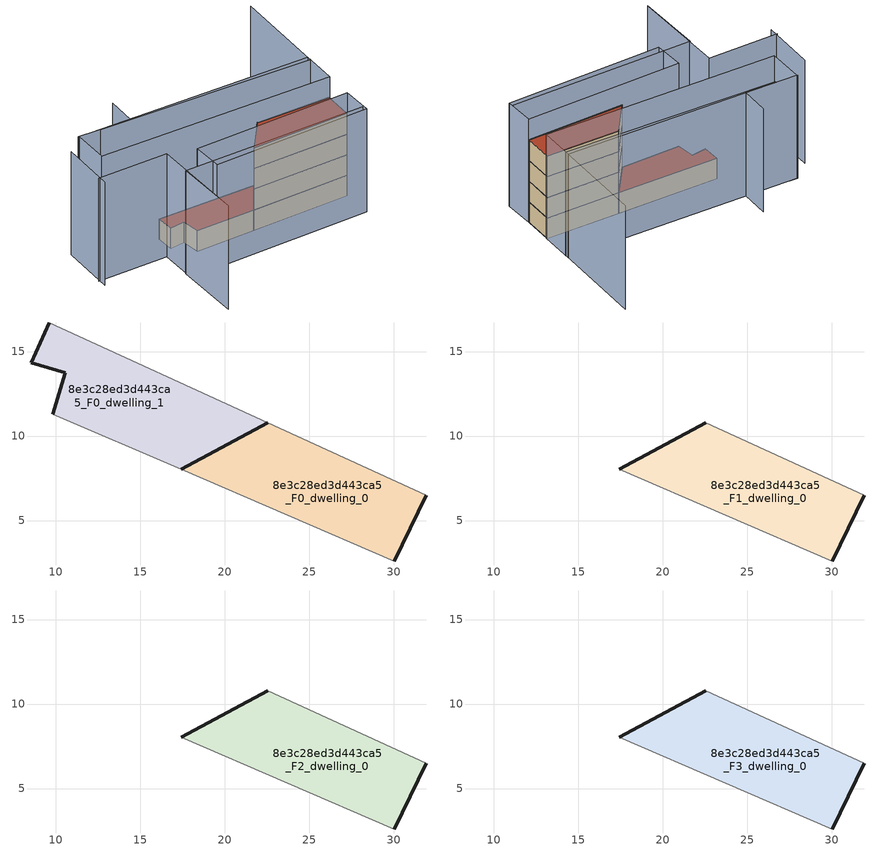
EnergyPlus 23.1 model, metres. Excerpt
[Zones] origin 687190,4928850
8e3c28ed3d443ca5_F0_dwelling_0
 floor ground (EU_floor_Construction): 30.05,2.61 31.93,6.5 22.56,10.78 17.43,8.03 z0
 wall outside (EU_wall_Construction): 31.93,6.5 30.05,2.61 / 17.43,8.03 22.56,10.78 z0:3
 wall adiabatic (EU_wall_Construction): 30.05,2.61 17.43,8.03 / 22.56,10.78 31.93,6.5 z0:3
8e3c28ed3d443ca5_F0_dwelling_1
 floor ground (EU_floor_Construction): 22.56,10.78 9.61,16.69 8.56,14.35 10.57,13.74 9.83,11.29 17.43,8.03 z0
 wall outside (EU_wall_Construction): 9.83,11.29 10.57,13.74 8.56,14.35 9.61,16.69 / 22.56,10.78 17.43,8.03 z0:3
 wall adiabatic (EU_wall_Construction): 9.61,16.69 22.56,10.78 / 17.43,8.03 9.83,11.29 z0:3
 roof outside (EU_roof_Construction): 22.56,10.78 17.43,8.03 9.83,11.29 10.57,13.74 8.56,14.35 9.61,16.69 z3
8e3c28ed3d443ca5_F1_dwelling_0
 floor to 8e3c28ed3d443ca5_F0_dwelling_0 (EU_floor_Construction): 30.05,2.61 31.93,6.5 22.56,10.78 17.43,8.03 z3
 wall outside (EU_wall_Construction): 17.43,8.03 22.56,10.78 / 31.93,6.5 30.05,2.61 z3:6
 wall adiabatic (EU_wall_Construction): 30.05,2.61 17.43,8.03 / 22.56,10.78 31.93,6.5 z3:6
8e3c28ed3d443ca5_F2_dwelling_0
 floor to 8e3c28ed3d443ca5_F1_dwelling_0 (EU_floor_Construction): 30.05,2.61 31.93,6.5 22.56,10.78 17.43,8.03 z6
 wall outside (EU_wall_Construction): 17.43,8.03 22.56,10.78 / 31.93,6.5 30.05,2.61 z6:9
 wall adiabatic (EU_wall_Construction): 30.05,2.61 17.43,8.03 / 22.56,10.78 31.93,6.5 z6:9
8e3c28ed3d443ca5_F3_dwelling_0
 floor to 8e3c28ed3d443ca5_F2_dwelling_0 (EU_floor_Construction): 30.05,2.61 31.93,6.5 22.56,10.78 17.43,8.03 z9
 wall outside (EU_wall_Construction): 17.43,8.03 22.56,10.78 / 31.93,6.5 30.05,2.61 z9:12
 wall adiabatic (EU_wall_Construction): 30.05,2.61 17.43,8.03 / 22.56,10.78 31.93,6.5 z9:12
 roof outside (EU_roof_Construction): 31.93,6.5 30.05,2.61 17.43,8.03 22.56,10.78 z12
shading: 1.16,1.27 4.94,9.79 / 4.94,9.79 28.48,-0.64 / -2.15,17.83 6.84,13.76 / 6.84,13.76 1.2,1.29 / 0.95,23.83 -2.52,16.75 / 39.91,22.87 33.77,10.31 / 33.77,10.31 6.95,23.42 / 12.74,25.37 10.84,21.55 / 10.84,21.55 4.19,24.86 / 9.83,11.29 30.05,2.61 / 30.05,2.61 28.36,-1.32 / 28.36,-1.32 8.15,7.36 / 8.15,7.36 9.83,11.29 / 4.31,24.8 34.05,10.89 / 34.05,10.89 31.89,6.27 / 31.89,6.27 2.15,20.18 / 2.15,20.18 4.31,24.8 z0:15
[Building]
EU S2 Campaign: North Axis=0; Terrain=City; Solar Distribution=FullExterior
[Site:Location]
Bologna: Latitude=44.5; Longitude=11.25; Time Zone=1; Elevation=37
[SizingPeriod:WeatherFileDays]
AnnualSizingPeriod: Begin Month=1; Begin Day of Month=1; End Month=12; End Day of Month=31; Day of Week for Start Day=Monday; Use Weather File Daylight Saving Period=No; Use Weather File Rain and Snow Indicators=No
[MATERIAL]
EU_InternalMass_Material: Roughness=MediumRough; Thickness=0.1; Conductivity=1; Density=1800; Specific Heat=900; Thermal Absorptance=0.9; Solar Absorptance=0.7; Visible Absorptance=0.7
[MATERIAL:NOMASS] Roughness=MediumRough; Thermal Absorptance=0.9; Solar Absorptance=0.7; Visible Absorptance=0.7
Name | Thermal Resistance
EU_wall_NoMass | 0.937881
EU_roof_NoMass | 0.548572
EU_floor_NoMass | 0.71348
[CONSTRUCTION]
EU_wall_Construction: EU_wall_NoMass
EU_roof_Construction: EU_roof_NoMass
EU_floor_Construction: EU_floor_NoMass
EU_InternalMass_Construction: EU_InternalMass_Material
[ZONE] Type=1; Multiplier=1; Ceiling Height=autocalculate; Floor Area=autocalculate; Part of Total Floor Area=Yes
Name | Volume
8e3c28ed3d443ca5_F0_dwelling_0 | 160.547
8e3c28ed3d443ca5_F1_dwelling_0; 8e3c28ed3d443ca5_F2_dwelling_0; 8e3c28ed3d443ca5_F3_dwelling_0 | 160.545
8e3c28ed3d443ca5_F0_dwelling_1 | 160.549
[INTERNALMASS] Construction=EU_InternalMass_Construction
Name | Zone or ZoneList | Surface Area
8e3c28ed3d443ca5_F0_dwelling_0_EU_InternalMass | 8e3c28ed3d443ca5_F0_dwelling_0 | 53.5157
8e3c28ed3d443ca5_F0_dwelling_1_EU_InternalMass | 8e3c28ed3d443ca5_F0_dwelling_1 | 53.5134
8e3c28ed3d443ca5_F1_dwelling_0_EU_InternalMass | 8e3c28ed3d443ca5_F1_dwelling_0 | 107.031
8e3c28ed3d443ca5_F2_dwelling_0_EU_InternalMass | 8e3c28ed3d443ca5_F2_dwelling_0 | 107.031
8e3c28ed3d443ca5_F3_dwelling_0_EU_InternalMass | 8e3c28ed3d443ca5_F3_dwelling_0 | 107.031
[OTHEREQUIPMENT] Fuel Type=Electricity; Design Level Calculation Method=Watts/Area; Power per Zone Floor Area=1; Fraction Latent=0; Fraction Radiant=0; Fraction Lost=0; Carbon Dioxide Generation Rate=0; EndUse Subcategory=EU_Step8_InternalGains
Name | Zone or ZoneList or Space or SpaceList | Schedule
EU_Step8_InternalGain_8e3c28ed3d443ca5_F0_dwelling_0_f000 | 8e3c28ed3d443ca5_F0_dwelling_0 | EU_Step8_GainSchedule_8e3c28ed3d443ca5_F0_dwelling_0_f000
EU_Step8_InternalGain_8e3c28ed3d443ca5_F0_dwelling_1_f000 | 8e3c28ed3d443ca5_F0_dwelling_1 | EU_Step8_GainSchedule_8e3c28ed3d443ca5_F0_dwelling_1_f000
EU_Step8_InternalGain_8e3c28ed3d443ca5_F1_dwelling_0_f000 | 8e3c28ed3d443ca5_F1_dwelling_0 | EU_Step8_GainSchedule_8e3c28ed3d443ca5_F1_dwelling_0_f000
EU_Step8_InternalGain_8e3c28ed3d443ca5_F2_dwelling_0_f000 | 8e3c28ed3d443ca5_F2_dwelling_0 | EU_Step8_GainSchedule_8e3c28ed3d443ca5_F2_dwelling_0_f000
EU_Step8_InternalGain_8e3c28ed3d443ca5_F3_dwelling_0_f000 | 8e3c28ed3d443ca5_F3_dwelling_0 | EU_Step8_GainSchedule_8e3c28ed3d443ca5_F3_dwelling_0_f000
[ZONEVENTILATION:DESIGNFLOWRATE] Schedule=EU_AlwaysOn; Design Flow Rate Calculation Method=AirChanges/Hour; Air Changes per Hour=0.687892; Ventilation Type=Natural; Fan Pressure Rise=0; Fan Total Efficiency=1; Constant Term Coefficient=1; Temperature Term Coefficient=0; Velocity Term Coefficient=0; Velocity Squared Term Coefficient=0; Minimum Indoor Temperature=-100; Maximum Indoor Temperature=100; Delta Temperature=-100; Minimum Outdoor Temperature=-100; Maximum Outdoor Temperature=100; Maximum Wind Speed=40
Name | Zone or ZoneList or Space or SpaceList
EU_ConstantAir_8e3c28ed3d443ca5_F0_dwelling_0 | 8e3c28ed3d443ca5_F0_dwelling_0
EU_ConstantAir_8e3c28ed3d443ca5_F0_dwelling_1 | 8e3c28ed3d443ca5_F0_dwelling_1
EU_ConstantAir_8e3c28ed3d443ca5_F1_dwelling_0 | 8e3c28ed3d443ca5_F1_dwelling_0
EU_ConstantAir_8e3c28ed3d443ca5_F2_dwelling_0 | 8e3c28ed3d443ca5_F2_dwelling_0
EU_ConstantAir_8e3c28ed3d443ca5_F3_dwelling_0 | 8e3c28ed3d443ca5_F3_dwelling_0
[SIZING:ZONE] Zone Cooling Design Supply Air Temperature Input Method=SupplyAirTemperature; Zone Cooling Design Supply Air Temperature=13; Zone Heating Design Supply Air Temperature Input Method=SupplyAirTemperature; Zone Heating Design Supply Air Temperature=50; Zone Cooling Design Supply Air Humidity Ratio=0.008; Zone Heating Design Supply Air Humidity Ratio=0.008; Cooling Design Air Flow Method=DesignDay; Cooling Design Air Flow Rate=0; Cooling Minimum Air Flow per Zone Floor Area=0.000762; Cooling Minimum Air Flow=0; Cooling Minimum Air Flow Fraction=0.2; Heating Design Air Flow Method=DesignDay; Heating Design Air Flow Rate=0; Heating Maximum Air Flow per Zone Floor Area=0.002032; Heating Maximum Air Flow=0.141576; Heating Maximum Air Flow Fraction=0.3; Account for Dedicated Outdoor Air System=No; Dedicated Outdoor Air System Control Strategy=NeutralSupplyAir; Dedicated Outdoor Air Low Setpoint Temperature for Design=autosize; Dedicated Outdoor Air High Setpoint Temperature for Design=autosize; Zone Load Sizing Method=Sensible Load Only No Latent Load; Zone Latent Cooling Design Supply Air Humidity Ratio Input Method=HumidityRatioDifference; Zone Cooling Design Supply Air Humidity Ratio Difference=0.005; Zone Latent Heating Design Supply Air Humidity Ratio Input Method=HumidityRatioDifference; Zone Humidification Design Supply Air Humidity Ratio Difference=0.005
8e3c28ed3d443ca5_F0_dwelling_0; 8e3c28ed3d443ca5_F0_dwelling_1; 8e3c28ed3d443ca5_F1_dwelling_0; 8e3c28ed3d443ca5_F2_dwelling_0; 8e3c28ed3d443ca5_F3_dwelling_0
[ThermostatSetpoint:DualSetpoint] Heating Setpoint Temperature Schedule=HVACTemplate-Always 20; Cooling Setpoint Temperature Schedule=HVACTemplate-Always 50
EU_HeatOnly_8e3c28ed3d443ca5_F0_dwelling_0 Dual SP Control; EU_HeatOnly_8e3c28ed3d443ca5_F0_dwelling_1 Dual SP Control; EU_HeatOnly_8e3c28ed3d443ca5_F1_dwelling_0 Dual SP Control; EU_HeatOnly_8e3c28ed3d443ca5_F2_dwelling_0 Dual SP Control; EU_HeatOnly_8e3c28ed3d443ca5_F3_dwelling_0 Dual SP Control
[ZoneControl:Thermostat] Control Type Schedule=HVACTemplate-Always 4
Name | Zone or ZoneList | Control
8e3c28ed3d443ca5_F0_dwelling_0 Thermostat | 8e3c28ed3d443ca5_F0_dwelling_0 | EU_HeatOnly_8e3c28ed3d443ca5_F0_dwelling_0 Dual SP Control
8e3c28ed3d443ca5_F0_dwelling_1 Thermostat | 8e3c28ed3d443ca5_F0_dwelling_1 | EU_HeatOnly_8e3c28ed3d443ca5_F0_dwelling_1 Dual SP Control
8e3c28ed3d443ca5_F1_dwelling_0 Thermostat | 8e3c28ed3d443ca5_F1_dwelling_0 | EU_HeatOnly_8e3c28ed3d443ca5_F1_dwelling_0 Dual SP Control
8e3c28ed3d443ca5_F2_dwelling_0 Thermostat | 8e3c28ed3d443ca5_F2_dwelling_0 | EU_HeatOnly_8e3c28ed3d443ca5_F2_dwelling_0 Dual SP Control
8e3c28ed3d443ca5_F3_dwelling_0 Thermostat | 8e3c28ed3d443ca5_F3_dwelling_0 | EU_HeatOnly_8e3c28ed3d443ca5_F3_dwelling_0 Dual SP Control
[Zone equipment]
8e3c28ed3d443ca5_F0_dwelling_0: 8e3c28ed3d443ca5_F0_dwelling_0 Ideal Loads Air System
8e3c28ed3d443ca5_F0_dwelling_1: 8e3c28ed3d443ca5_F0_dwelling_1 Ideal Loads Air System
8e3c28ed3d443ca5_F1_dwelling_0: 8e3c28ed3d443ca5_F1_dwelling_0 Ideal Loads Air System
8e3c28ed3d443ca5_F2_dwelling_0: 8e3c28ed3d443ca5_F2_dwelling_0 Ideal Loads Air System
8e3c28ed3d443ca5_F3_dwelling_0: 8e3c28ed3d443ca5_F3_dwelling_0 Ideal Loads Air System
[ZoneHVAC:IdealLoadsAirSystem] Availability Schedule=EU_AlwaysOn; Maximum Heating Supply Air Temperature [C]=50; Minimum Cooling Supply Air Temperature [C]=13; Maximum Heating Supply Air Humidity Ratio [kg-H20/kg-air]=0.0156; Minimum Cooling Supply Air Humidity Ratio [kg-H20/kg-air]=0.0077; Heating Limit=NoLimit; Cooling Limit=NoLimit; Heating Availability Schedule=EU_AlwaysOn; Cooling Availability Schedule=EU_CoolingOff; Dehumidification Control Type=ConstantSensibleHeatRatio; Cooling Sensible Heat Ratio=0.7; Humidification Control Type=None; Demand Controlled Ventilation Type=None; Outdoor Air Economizer Type=NoEconomizer; Heat Recovery Type=None; Sensible Heat Recovery Effectiveness=0.7; Latent Heat Recovery Effectiveness=0.65
8e3c28ed3d443ca5_F0_dwelling_0 Ideal Loads Air System; 8e3c28ed3d443ca5_F0_dwelling_1 Ideal Loads Air System; 8e3c28ed3d443ca5_F1_dwelling_0 Ideal Loads Air System; 8e3c28ed3d443ca5_F2_dwelling_0 Ideal Loads Air System; 8e3c28ed3d443ca5_F3_dwelling_0 Ideal Loads Air System
[SCHEDULE:CONSTANT]
Name | Hourly Value
EU_AlwaysOn | 1
EU_CoolingOff | 0
[SCHEDULE:FILE] Column Number=1; Rows to Skip at Top=0; Number of Hours of Data=8760; Column Separator=Comma; Interpolate to Timestep=No; Minutes per Item=60; Adjust Schedule for Daylight Savings=Yes
Name | File
EU_Step8_GainSchedule_8e3c28ed3d443ca5_F0_dwelling_0_f000 | ../../schedules/8e3c28ed3d443ca5/8e3c28ed3d443ca5_F0_dwelling_0_f000_gain.csv
EU_Step8_GainSchedule_8e3c28ed3d443ca5_F0_dwelling_1_f000 | ../../schedules/8e3c28ed3d443ca5/8e3c28ed3d443ca5_F0_dwelling_1_f000_gain.csv
EU_Step8_GainSchedule_8e3c28ed3d443ca5_F1_dwelling_0_f000 | ../../schedules/8e3c28ed3d443ca5/8e3c28ed3d443ca5_F1_dwelling_0_f000_gain.csv
EU_Step8_GainSchedule_8e3c28ed3d443ca5_F2_dwelling_0_f000 | ../../schedules/8e3c28ed3d443ca5/8e3c28ed3d443ca5_F2_dwelling_0_f000_gain.csv
EU_Step8_GainSchedule_8e3c28ed3d443ca5_F3_dwelling_0_f000 | ../../schedules/8e3c28ed3d443ca5/8e3c28ed3d443ca5_F3_dwelling_0_f000_gain.csv
[Schedule:Compact]
HVACTemplate-Always 20: Through: 12/31, For: AllDays, Until: 24:00, 20
HVACTemplate-Always 50: Through: 12/31, For: AllDays, Until: 24:00, 50
HVACTemplate-Always 4: Through: 12/31, For: AllDays, Until: 24:00, 4
